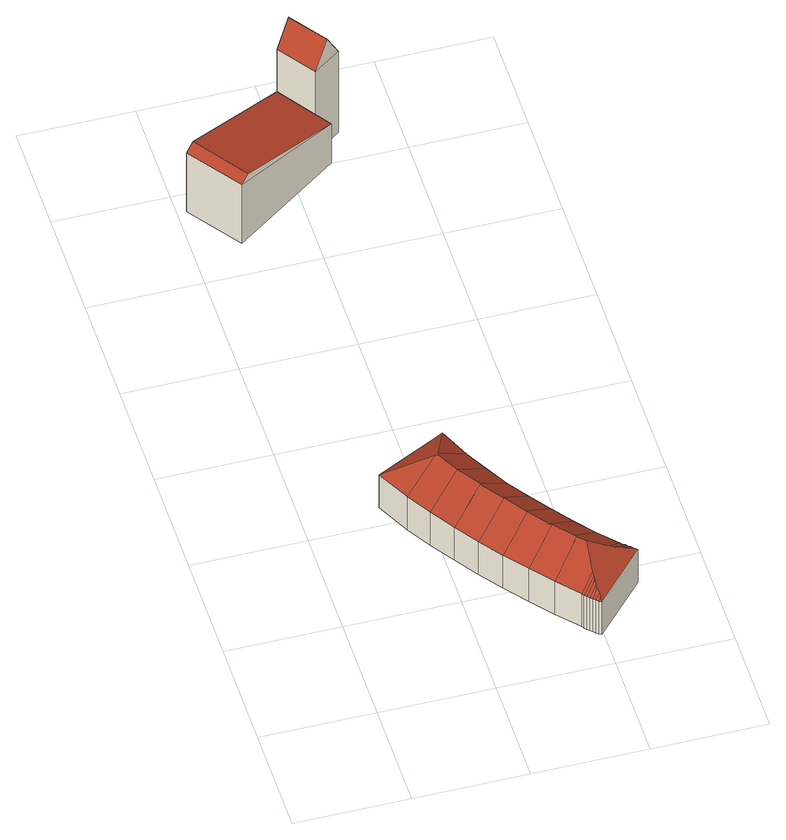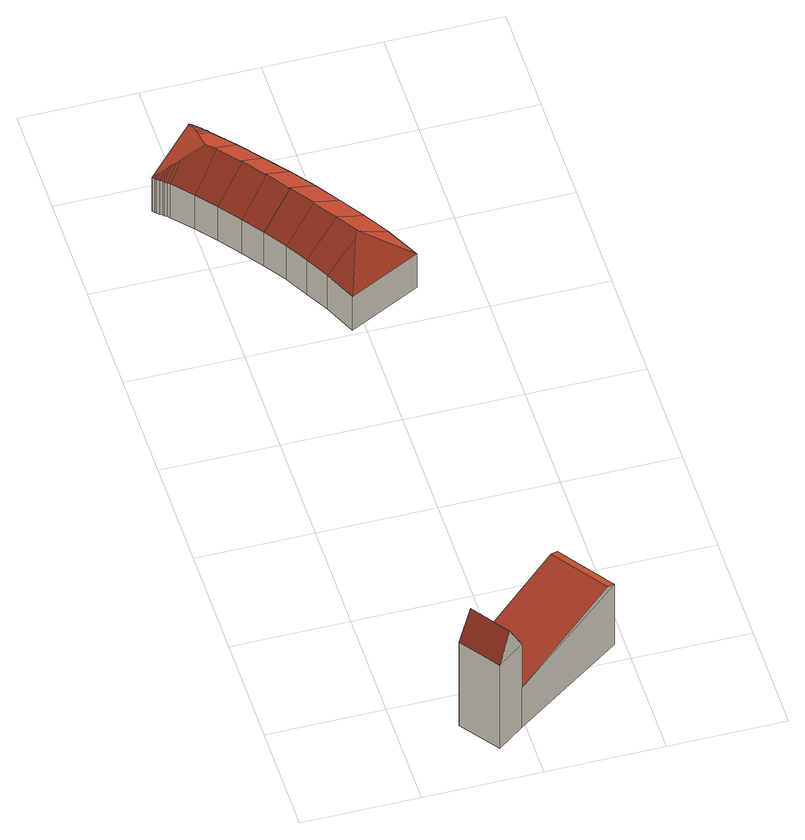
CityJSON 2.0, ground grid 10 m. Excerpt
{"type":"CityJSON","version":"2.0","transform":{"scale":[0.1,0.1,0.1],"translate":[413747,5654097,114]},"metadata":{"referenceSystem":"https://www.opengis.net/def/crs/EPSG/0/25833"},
"CityObjects":{
"building1":{"type":"Building","attributes":{"Dachtyp_tdc":"tdcFreeFormRoof","Gemeindeschluessel":14612000,"Dachneigung":36.3,"QualitaetDacherkennung":34,"Geometrietyp2DReferenz":"3000","measuredHeight":6.23,"function":"31001_9998","roofType":"5000"},"geometry":[{"type":"Solid","lod":"2","boundaries":[[[[0,1,2,3]],[[1,4,5,2]],[[4,6,7,5]],[[6,8,9,7]],[[8,10,11,9]],[[10,12,13,11]],[[12,14,15,13]],[[14,16,17,15]],[[16,18,19,17]],[[18,20,21,19]],[[20,22,23,21]],[[22,24,25,23]],[[24,26,27,25]],[[26,28,29,27]],[[28,30,31,29]],[[30,32,33,31]],[[32,34,35,33]],[[34,36,37,35]],[[36,38,39,37]],[[38,40,41,39]],[[40,42,43,41]],[[42,44,45,43]],[[44,46,47,45]],[[46,48,49,47]],[[48,50,51,49]],[[50,52,53,51]],[[52,54,55,53]],[[54,56,57,55]],[[56,58,59,57]],[[58,60,61,59]],[[60,62,63,61]],[[64,65,66,60,58]],[[67,68,64,58,56]],[[69,70,67,56,54]],[[71,72,69,54,52]],[[73,74,71,52,50]],[[75,76,73,50,48]],[[77,75,48,46]],[[78,77,46,44]],[[79,78,44,42]],[[80,79,42,40]],[[81,80,40,38]],[[82,81,38,36]],[[82,36,34]],[[83,84,85,86,87,88,89,76,75,77,78,79,80,81,82,34,32]],[[83,32,30]],[[84,83,30,28]],[[85,84,28,26]],[[86,85,26,24]],[[87,86,24,22]],[[88,87,22,20]],[[89,88,20,18]],[[74,73,76,89,18,16]],[[72,71,74,16,14]],[[70,69,72,14,12]],[[68,67,70,12,10]],[[65,64,68,10,8]],[[66,65,8,6]],[[90,91,66,6,4]],[[62,0,3,63]],[[66,91,92,62,60]],[[63,3,2,5,7,9,11,13,15,17,19,21,23,25,27,29,31,33,35,37,39,41,43,45,47,49,51,53,55,57,59,61]],[[90,4,1]],[[92,91,90,1,0]],[[92,0,62]]]],"semantics":{"surfaces":[{"type":"WallSurface"},{"type":"RoofSurface"},{"type":"GroundSurface"}],"values":[[0,0,0,0,0,0,0,0,0,0,0,0,0,0,0,0,0,0,0,0,0,0,0,0,0,0,0,0,0,0,0,1,1,1,1,1,1,1,1,1,1,1,1,1,1,1,1,1,1,1,1,1,1,1,1,1,1,1,1,0,1,2,1,1,1]]}}]},
"building2":{"type":"Building","attributes":{"Dachtyp_tdc":"tdcFreeFormRoof","Gemeindeschluessel":14612000,"Dachneigung":14.69,"QualitaetDacherkennung":3,"Geometrietyp2DReferenz":"3000","measuredHeight":7.25,"function":"31001_9998","roofType":"5000"},"geometry":[{"type":"Solid","lod":"2","boundaries":[[[[93,94,95,96]],[[94,97,98,95]],[[97,99,100,98]],[[99,93,96,100]],[[93,99,101,102]],[[94,102,101,97]],[[99,97,101]],[[94,93,102]],[[96,95,98,100]]]],"semantics":{"surfaces":[{"type":"WallSurface"},{"type":"RoofSurface"},{"type":"GroundSurface"}],"values":[[0,0,0,0,1,1,0,0,2]]}}]},
"building3":{"type":"Building","attributes":{"Dachtyp_tdc":"tdcFreeFormRoof","Gemeindeschluessel":14612000,"Dachneigung":60.7,"QualitaetDacherkennung":11,"Geometrietyp2DReferenz":"3000","measuredHeight":11.97,"function":"31001_9998","roofType":"5000"},"geometry":[{"type":"Solid","lod":"2","boundaries":[[[[103,104,105,100]],[[104,106,107,105]],[[106,108,109,107]],[[108,103,100,109]],[[110,108,106]],[[111,110,106,104]],[[111,104,103]],[[110,111,103,108]],[[100,105,107,109]]]],"semantics":{"surfaces":[{"type":"WallSurface"},{"type":"RoofSurface"},{"type":"GroundSurface"}],"values":[[0,0,0,0,0,1,0,1,2]]}}]}
},
"vertices":[
[57,192,76],[119,223,76],[119,223,38],[57,192,38],[131,195,76],[131,195,38],[142,175,76],[142,175,38],[153,155,76],[153,155,38],[166,136,76],[166,136,38],[179,118,76],[179,118,38],[193,99,76],[193,99,38],[207,82,76],[207,82,38],[222,65,76],[222,65,38],[224,63,76],[224,63,38],[226,62,76],[226,62,38],[227,60,76],[227,60,38],[229,59,76],[229,59,38],[231,57,76],[231,57,38],[232,56,76],[232,56,38],[234,54,76],[234,54,38],[190,6,76],[190,6,38],[188,7,76],[188,7,38],[186,9,76],[186,9,38],[184,11,76],[184,11,38],[182,13,76],[182,13,38],[180,15,76],[180,15,38],[178,17,76],[178,17,38],[177,19,76],[177,19,38],[160,38,76],[160,38,38],[144,58,76],[144,58,38],[128,78,76],[128,78,38],[113,98,76],[113,98,38],[99,119,76],[99,119,38],[85,140,76],[85,140,38],[72,162,76],[72,162,38],[126,137,100],[126,138,100],[113,158,100],[140,117,100],[139,118,100],[154,97,100],[153,98,100],[169,78,100],[167,79,100],[184,59,100],[183,61,100],[189,30,88],[190,53,100],[189,26,86],[189,23,85],[189,20,83],[189,17,82],[190,13,80],[190,10,78],[231,54,78],[228,54,79],[224,54,81],[221,54,83],[218,53,84],[214,53,86],[210,53,88],[104,182,98],[102,177,101],[100,178,100],
[135,601,53],[41,534,76],[41,534,8],[135,601,8],[8,581,76],[8,581,8],[103,648,53],[103,648,8],[15,587,81],[48,540,81],
[103,648,102],[126,665,102],[126,665,8],[150,632,102],[150,632,8],[126,615,102],[126,615,8],[138,623,128],[115,656,128]
]}
